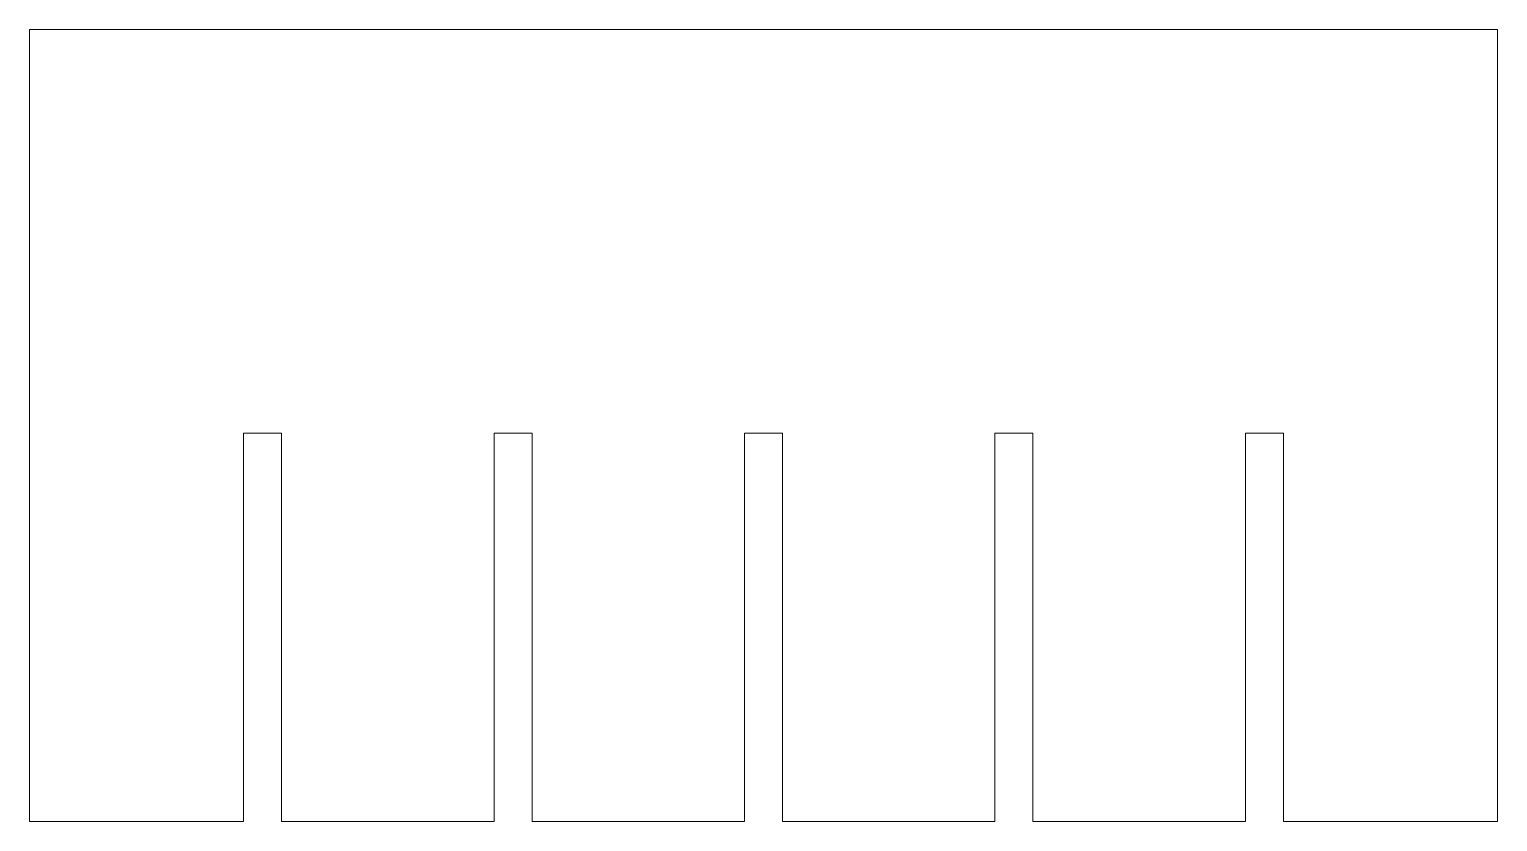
# Model space of a CAD drawing. Header units: millimetres. Extents: x -170 to 0, y 0 to 92.
import ezdxf

# ---------------------------------------------------------------- set-up
doc = ezdxf.new("R2010")
doc.units = ezdxf.units.MM

msp = doc.modelspace()

# ---------------------------------------------------------------- linework, layer by layer
at = {"color": 7, "linetype": 'Continuous', "lineweight": 15}
for p, q in [((-170, 91.8), (0, 91.8)), ((-170, 0), (-170, 91.8)), ((0, 91.8), (0, 0)), ((-145.2, 45), (-145.2, 0)), ((-140.8, 45), (-145.2, 45)), ((-140.8, 0), (-140.8, 45)), ((-116.2, 45), (-116.2, 0)), ((-111.8, 45), (-116.2, 45)), ((-111.8, 0), (-111.8, 45)), ((-87.2, 45), (-87.2, 0)), ((-82.8, 45), (-87.2, 45)), ((-82.8, 0), (-82.8, 45)), ((-58.2, 45), (-58.2, 0)), ((-53.8, 45), (-58.2, 45)), ((-53.8, 0), (-53.8, 45)), ((-29.2, 45), (-29.2, 0)), ((-24.8, 45), (-29.2, 45)), ((-24.8, 0), (-24.8, 45)), ((-145.2, 0), (-170, 0)), ((-116.2, 0), (-140.8, 0)), ((-87.2, 0), (-111.8, 0)), ((-58.2, 0), (-82.8, 0)), ((-29.2, 0), (-53.8, 0)), ((0, 0), (-24.8, 0))]:
    msp.add_line(p, q, dxfattribs=at)

doc.saveas('drawing.dxf')
